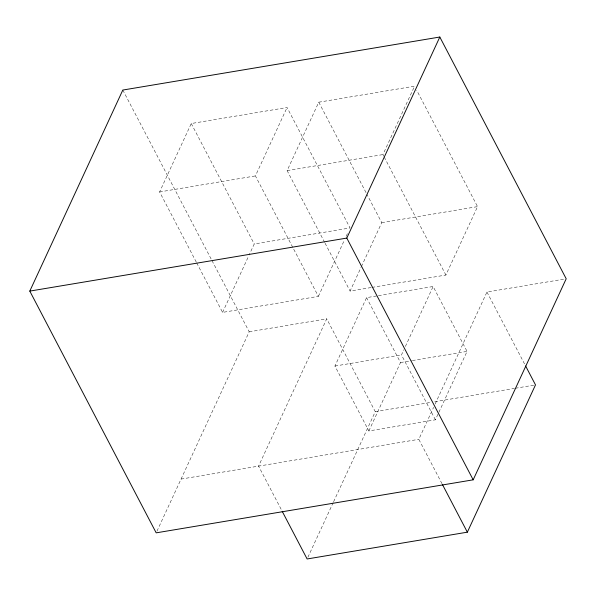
<?xml version="1.0" encoding="UTF-8"?>
<svg xmlns="http://www.w3.org/2000/svg" width="596" height="596" viewBox="0 0 596 596"><rect width="100%" height="100%" fill="white"/><g stroke="black" fill="none" stroke-linecap="round" stroke-linejoin="round"><path stroke-width="0.45" stroke-dasharray="2.98 2.23" d="M196.27 262.069L159.609 191.942L191.264 123.528L287.063 107.504L350.038 227.955L254.231 243.98L249.15 254.961M196.702 262.888L222.584 312.393L318.383 296.368L255.416 175.917L287.063 107.504M324.641 242.386L287.116 170.612L318.763 102.199L414.57 86.174L382.923 154.588L383.787 156.234M222.584 312.393L248.763 255.803M156.964 531.17L249.202 331.801L211.677 260.02M318.383 296.368L344.57 239.778M346.127 236.403L348.086 232.179M249.202 331.801L326.72 318.83L258.575 466.117L281.774 510.489M371.07 287.555L350.083 291.064L361.027 267.418M361.414 266.568L381.738 222.651L367.076 194.601M378.43 295.661L433.128 286.512L467.055 351.409L435.4 419.815L368.857 430.953L334.93 366.056L366.577 297.642L377.514 295.81M307.894 557.29L333.209 502.584M333.596 501.743L375.264 411.687L326.72 318.83M435.4 419.815L401.473 354.918L403.82 349.852M405.384 346.477L433.128 286.512M368.857 430.953L400.505 362.539L366.577 297.642M371.986 287.399L445.89 275.039L477.545 206.626L416.731 90.301M442.008 483.691L418.809 439.319L433.605 407.336M435.162 403.969L486.954 292.033L564.375 279.077M159.609 191.942L255.416 175.917M287.116 170.612L382.923 154.588M381.738 222.651L477.545 206.626M334.93 366.056L401.473 354.918M400.505 362.539L411.449 360.707M412.358 360.558L467.055 351.409M375.264 411.687L431.117 402.345M434.775 401.734L514.437 388.413M515.354 388.257L534.582 385.038M181.057 479.087L418.809 439.319M486.954 292.033L525.188 365.169M384.219 157.061L445.89 275.039M318.763 102.199L366.644 193.775M325.073 243.213L350.083 291.064M191.264 123.528L254.231 243.98M122.821 90.048L211.245 259.193"/><path stroke-width="0.89" d="M29.8 291.101L122.821 90.048L439.818 37.026L566.2 278.779L473.179 479.825L156.182 532.846L29.8 291.101L346.798 238.08L439.818 37.026M282.199 511.316L307.119 558.973L467.353 532.176L535.499 384.889L525.612 365.989M346.798 238.08L473.179 479.825M442.433 484.511L467.353 532.176"/></g></svg>
